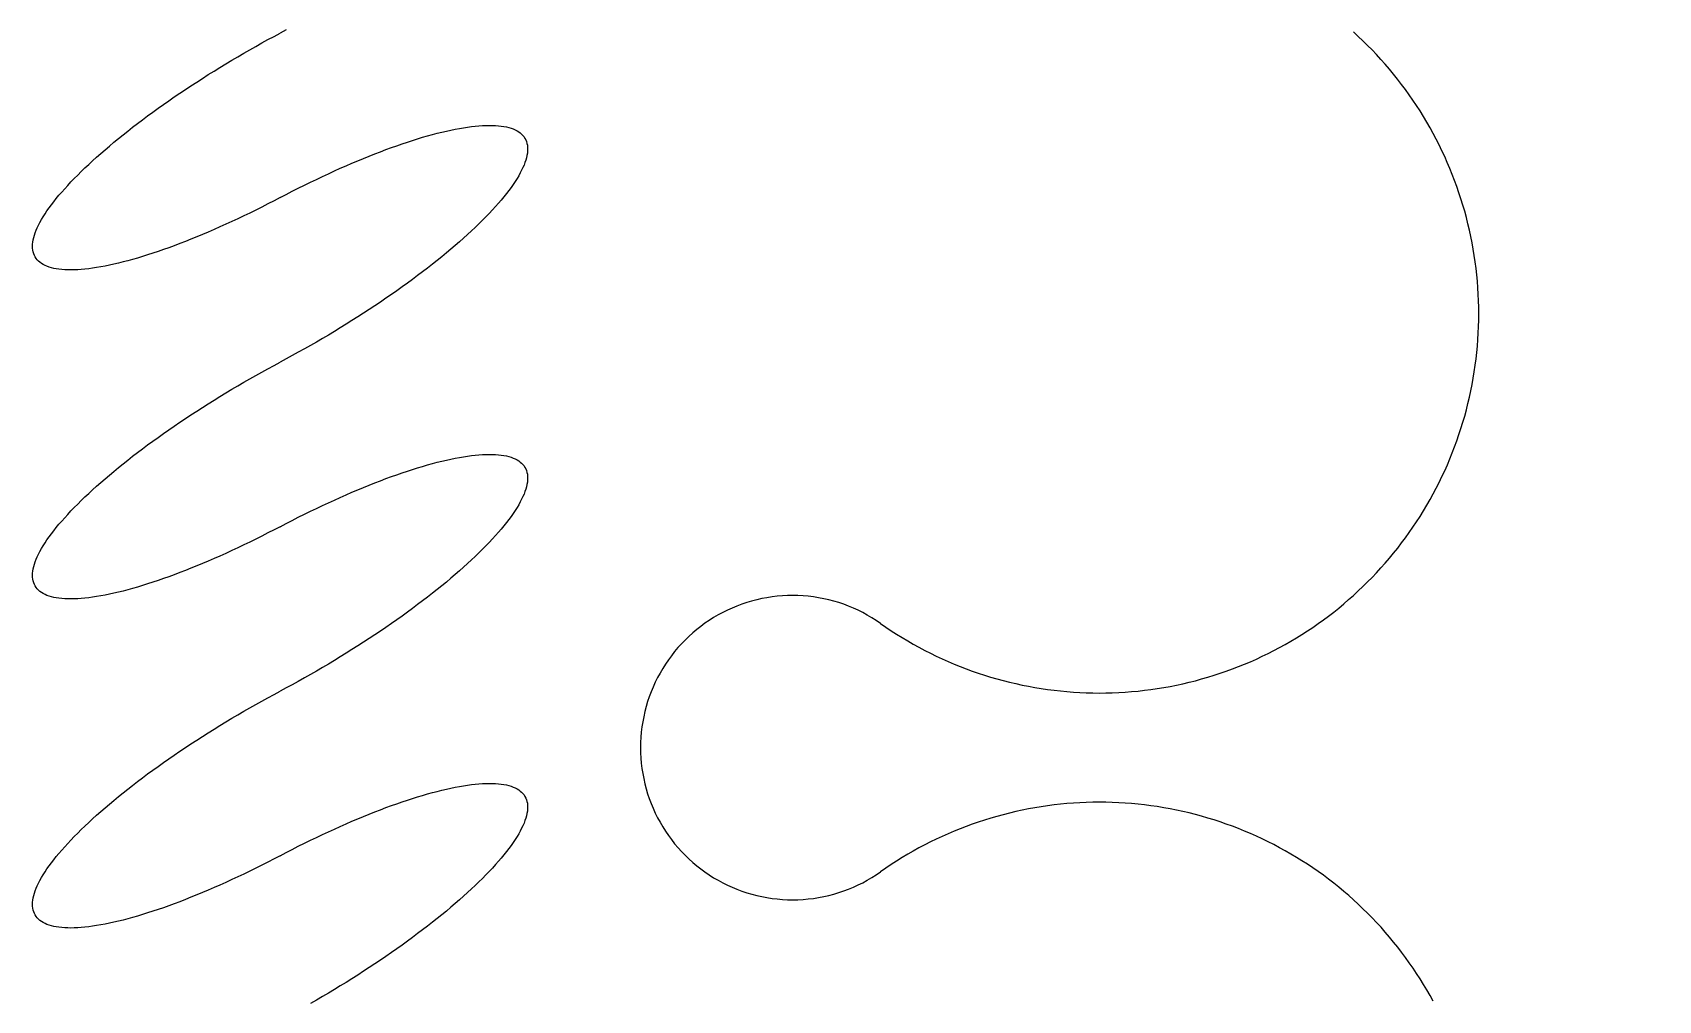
# Model space of a CAD drawing. Header units: millimetres. Extents: x -187744 to 2148, y -49419 to 6550.
# Drawn here: x -11925.3 to -11830.4, y -9296.5 to -9240 of the extents above; entities that cross this region are included whole.
import ezdxf

# ---------------------------------------------------------------- set-up
doc = ezdxf.new("R2010")
doc.units = ezdxf.units.MM
doc.header["$LTSCALE"] = 1000
doc.header["$MEASUREMENT"] = 0
doc.set_wipeout_variables(frame=1)
doc.linetypes.add('DASH', pattern=[0.35, 0.25, -0.1])
for name, color, linetype in [('BS-FURN', 250, 'DASH'), ('FF-FURN', 51, 'Continuous'), ('FF-FURNA', 40, 'Continuous')]:
    doc.layers.add(name, color=color, linetype=linetype)

# ---------------------------------------------------------------- blocks, each defined once
blk = doc.blocks.new('A$C401E2C42')
at = {"color": 59, "linetype": 'Continuous', "ltscale": 3000}
blk.add_wipeout([(-276.388, 281.923), (-254.712, 281.283), (-211.469, 274.788), (-175.785, 263.856), (-141.508, 247.946), (-99.936, 219.78), (-63.276, 183.38), (-22.79, 117.825), (-6.26, 66.959), (-0.207, 21.619), (-0.124, -0.122), (-24.43, -19.671), (-44.786, -30.952), (-65.609, -38.858), (-77.911, -61.147), (-93.725, -79.942), (-107.821, -91.898), (-128.828, -104.377), (-152.295, -112.769), (-169.293, -110.542), (-189.488, -105.523), (-213.178, -96.007), (-254.918, -66.784), (-272.68, -46.841), (-283.797, -30.166), (-291.934, -14.347), (-295.27, -6.371), (-322.019, 0.898), (-355.933, 17.43), (-379.46, 35.199), (-391.59, 47.214), (-409.556, 70.533), (-423.042, 95.854), (-418.168, 116.242), (-408.053, 140.557), (-398.245, 156.672), (-380.534, 177.579), (-362.005, 193.001), (-331.632, 209.442), (-306.832, 216.899), (-301.933, 239.477), (-295.445, 255.103), (-286.718, 269.492)], dxfattribs=at).dxf.layer = 'FF-FURN'
at = {"layer": 'FF-FURN', "linetype": 'Continuous', "ltscale": 3000}
blk.add_lwpolyline([(-306.832, 216.899, -0.165541), (-276.388, 281.923, -0.425989), (0, 0, -0.121523), (-65.609, -38.858, 7.115464)], format="xyb", dxfattribs=at)
blk = doc.blocks.new('DRAPES2')
at = {"linetype": 'ByBlock'}
for points in [[(359.231, 92.4787, 0), (359.893, 92.1136, 0), (360.549, 91.7374, 0), (361.198, 91.35, 0), (361.84, 90.9516, 0), (362.476, 90.5422, 0), (363.104, 90.1221, 0), (363.725, 89.6913, 0), (364.339, 89.2499, 0), (364.945, 88.7981, 0), (365.543, 88.3361, 0), (366.134, 87.8639, 0), (366.716, 87.3816, 0), (367.289, 86.8896, 0), (367.855, 86.3877, 0), (368.411, 85.8763, 0), (368.959, 85.3555, 0), (369.498, 84.8254, 0), (370.028, 84.2861, 0), (370.548, 83.7379, 0), (371.059, 83.1809, 0), (371.561, 82.6152, 0), (372.052, 82.0411, 0), (372.534, 81.4586, 0), (373.006, 80.868, 0), (373.467, 80.2694, 0), (373.919, 79.6631, 0), (374.36, 79.0491, 0), (374.79, 78.4276, 0), (375.21, 77.7989, 0), (375.618, 77.1632, 0), (376.016, 76.5205, 0), (376.403, 75.8712, 0), (376.779, 75.2153, 0), (377.144, 74.5531, 0), (377.497, 73.8847, 0), (377.838, 73.2105, 0), (378.169, 72.5305, 0), (378.487, 71.8449, 0), (378.794, 71.1541, 0), (379.089, 70.458, 0), (379.371, 69.7571, 0), (379.642, 69.0514, 0), (379.901, 68.3412, 0), (380.148, 67.6267, 0), (380.382, 66.908, 0), (380.604, 66.1855, 0), (380.814, 65.4593, 0), (381.011, 64.7296, 0), (381.196, 63.9966, 0), (381.368, 63.2606, 0), (381.528, 62.5218, 0), (381.675, 61.7803, 0), (381.809, 61.0365, 0), (381.931, 60.2904, 0), (382.04, 59.5424, 0), (382.136, 58.7926, 0), (382.219, 58.0413, 0), (382.289, 57.2887, 0), (382.347, 56.535, 0), (382.392, 55.7804, 0), (382.423, 55.0252, 0), (382.442, 54.2695, 0), (382.448, 53.5137, 0), (382.441, 52.7578, 0), (382.421, 52.0022, 0), (382.389, 51.247, 0), (382.343, 50.4925, 0), (382.284, 49.7389, 0), (382.213, 48.9863, 0), (382.129, 48.2352, 0), (382.031, 47.4855, 0), (381.922, 46.7377, 0), (381.799, 45.9918, 0), (381.664, 45.2481, 0), (381.516, 44.5068, 0), (381.355, 43.7682, 0), (381.182, 43.0325, 0), (380.996, 42.2998, 0), (380.798, 41.5703, 0), (380.587, 40.8444, 0), (380.364, 40.1222, 0), (380.128, 39.4039, 0), (379.881, 38.6897, 0), (379.621, 37.9798, 0), (379.349, 37.2745, 0), (379.065, 36.574, 0), (378.769, 35.8784, 0), (378.462, 35.1879, 0), (378.142, 34.5028, 0), (377.811, 33.8233, 0), (377.469, 33.1495, 0), (377.114, 32.4816, 0), (376.749, 31.8199, 0), (376.372, 31.1646, 0), (375.985, 30.5158, 0), (375.586, 29.8737, 0), (375.176, 29.2384, 0), (374.755, 28.6103, 0), (374.324, 27.9895, 0)], [(403.31, 27.9878, 0), (402.879, 28.6087, 0), (402.458, 29.2369, 0), (402.049, 29.8721, 0), (401.65, 30.5143, 0), (401.262, 31.1632, 0), (400.885, 31.8186, 0), (400.52, 32.4803, 0), (400.166, 33.1482, 0), (399.824, 33.822, 0), (399.493, 34.5016, 0), (399.173, 35.1867, 0), (398.866, 35.8772, 0), (398.57, 36.5729, 0), (398.286, 37.2735, 0), (398.014, 37.9788, 0), (397.755, 38.6887, 0), (397.507, 39.4029, 0), (397.272, 40.1212, 0), (397.049, 40.8435, 0), (396.838, 41.5694, 0), (396.64, 42.2989, 0), (396.454, 43.0316, 0), (396.281, 43.7674, 0), (396.12, 44.506, 0), (395.972, 45.2473, 0), (395.837, 45.991, 0), (395.715, 46.7369, 0), (395.605, 47.4848, 0), (395.508, 48.2344, 0), (395.424, 48.9856, 0), (395.352, 49.7381, 0), (395.294, 50.4917, 0), (395.248, 51.2463, 0), (395.216, 52.0015, 0), (395.196, 52.7571, 0), (395.189, 53.513, 0), (395.195, 54.2688, 0), (395.214, 55.0245, 0), (395.246, 55.7797, 0), (395.29, 56.5343, 0), (395.348, 57.288, 0), (395.418, 58.0406, 0), (395.502, 58.7919, 0), (395.598, 59.5416, 0), (395.707, 60.2896, 0), (395.828, 61.0357, 0), (395.963, 61.7795, 0), (396.11, 62.521, 0), (396.27, 63.2598, 0), (396.442, 63.9958, 0), (396.627, 64.7287, 0), (396.824, 65.4584, 0), (397.034, 66.1846, 0), (397.256, 66.9071, 0), (397.491, 67.6257, 0), (397.738, 68.3402, 0), (397.996, 69.0504, 0), (398.267, 69.756, 0), (398.55, 70.4569, 0), (398.845, 71.1529, 0), (399.152, 71.8438, 0), (399.471, 72.5293, 0), (399.801, 73.2092, 0), (400.143, 73.8835, 0), (400.496, 74.5517, 0), (400.86, 75.2139, 0), (401.236, 75.8697, 0), (401.623, 76.5191, 0), (402.021, 77.1617, 0), (402.43, 77.7974, 0), (402.85, 78.426, 0), (403.28, 79.0474, 0), (403.721, 79.6614, 0), (404.173, 80.2677, 0), (404.634, 80.8662, 0), (405.106, 81.4568, 0), (405.588, 82.0392, 0), (406.08, 82.6133, 0), (406.581, 83.1789, 0), (407.092, 83.7358, 0), (407.613, 84.284, 0), (408.143, 84.8232, 0), (408.681, 85.3532, 0), (409.229, 85.874, 0), (409.786, 86.3853, 0), (410.351, 86.8871, 0), (410.925, 87.3791, 0), (411.507, 87.8613, 0), (412.098, 88.3334, 0), (412.696, 88.7954, 0), (413.302, 89.2471, 0), (413.916, 89.6884, 0), (414.537, 90.1191, 0), (415.165, 90.5392, 0), (415.801, 90.9485, 0), (416.443, 91.3468, 0), (417.092, 91.7342, 0), (417.748, 92.1104, 0), (418.41, 92.4753, 0), (419.078, 92.8289, 0), (419.752, 93.171, 0), (420.432, 93.5015, 0), (421.117, 93.8204, 0), (421.808, 94.1275, 0), (422.504, 94.4228, 0), (423.205, 94.7062, 0), (423.91, 94.9775, 0), (424.62, 95.2368, 0), (425.334, 95.4839, 0), (426.053, 95.7188, 0), (426.775, 95.9413, 0), (427.501, 96.1515, 0), (428.231, 96.3493, 0), (428.964, 96.5345, 0), (429.7, 96.7073, 0), (430.438, 96.8674, 0), (431.18, 97.0149, 0), (431.924, 97.1497, 0), (432.67, 97.2717, 0), (433.418, 97.3811, 0), (434.167, 97.4776, 0), (434.919, 97.5613, 0), (435.671, 97.6322, 0), (436.425, 97.6902, 0), (437.179, 97.7353, 0), (437.935, 97.7675, 0), (438.69, 97.7868, 0), (439.446, 97.7932, 0)], [(439.446, 97.7932, 0), (440.202, 97.7867, 0), (440.958, 97.7673, 0), (441.713, 97.735, 0), (442.467, 97.6898, 0), (443.221, 97.6317, 0), (443.973, 97.5608, 0), (444.725, 97.477, 0), (445.474, 97.3804, 0), (446.222, 97.271, 0), (446.968, 97.1488, 0), (447.712, 97.0139, 0), (448.453, 96.8664, 0), (449.192, 96.7061, 0), (449.928, 96.5333, 0), (450.661, 96.348, 0), (451.39, 96.1502, 0), (452.116, 95.9399, 0), (452.839, 95.7173, 0), (453.557, 95.4823, 0), (454.272, 95.2351, 0), (454.982, 94.9758, 0), (455.687, 94.7043, 0), (456.388, 94.4209, 0), (457.084, 94.1255, 0), (457.774, 93.8183, 0), (458.46, 93.4994, 0), (459.139, 93.1687, 0), (459.813, 92.8265, 0), (460.481, 92.4729, 0), (461.143, 92.1079, 0), (461.799, 91.7316, 0), (462.448, 91.3442, 0), (463.09, 90.9458, 0), (463.726, 90.5365, 0), (464.354, 90.1163, 0), (464.975, 89.6855, 0), (465.589, 89.2441, 0), (466.195, 88.7924, 0), (466.793, 88.3303, 0), (467.384, 87.8581, 0), (467.966, 87.3759, 0), (468.539, 86.8838, 0), (469.105, 86.382, 0), (469.661, 85.8706, 0), (470.209, 85.3497, 0), (470.748, 84.8196, 0), (471.278, 84.2804, 0), (471.798, 83.7322, 0), (472.309, 83.1751, 0)], [(403.31, 27.9878, 0), (403.651, 27.4868, 0), (403.976, 26.9745, 0), (404.282, 26.4513, 0), (404.571, 25.918, 0), (404.841, 25.3751, 0), (405.092, 24.8234, 0), (405.325, 24.2633, 0), (405.538, 23.6957, 0), (405.732, 23.1211, 0), (405.906, 22.5402, 0), (406.06, 21.9537, 0), (406.194, 21.3623, 0), (406.307, 20.7667, 0), (406.4, 20.1675, 0), (406.473, 19.5655, 0), (406.525, 18.9614, 0), (406.557, 18.3558, 0), (406.567, 17.7496, 0), (406.557, 17.1433, 0), (406.527, 16.5377, 0), (406.475, 15.9335, 0), (406.403, 15.3314, 0), (406.311, 14.7322, 0), (406.198, 14.1364, 0), (406.065, 13.5449, 0), (405.911, 12.9582, 0), (405.738, 12.3771, 0), (405.545, 11.8023, 0), (405.332, 11.2344, 0), (405.101, 10.6741, 0), (404.85, 10.122, 0), (404.58, 9.57884, 0), (404.292, 9.04519, 0), (403.986, 8.52168, 0), (403.663, 8.00893, 0), (403.322, 7.50754, 0), (402.964, 7.01808, 0), (402.589, 6.54114, 0), (402.199, 6.07726, 0), (401.793, 5.62699, 0), (401.371, 5.19085, 0), (400.936, 4.76936, 0), (400.485, 4.363, 0), (400.022, 3.97225, 0), (399.545, 3.59756, 0), (399.056, 3.23938, 0), (398.555, 2.89812, 0), (398.042, 2.57417, 0), (397.519, 2.26792, 0), (396.985, 1.97973, 0), (396.442, 1.70992, 0), (395.89, 1.45882, 0), (395.33, 1.22671, 0), (394.762, 1.01388, 0), (394.187, 0.820562, 0), (393.606, 0.646986, 0), (393.02, 0.493356, 0), (392.428, 0.359849, 0), (391.833, 0.246623, 0), (391.234, 0.153809, 0), (390.631, 0.081515, 0), (390.027, 0.029826, 0), (389.422, -0.001197, 0), (388.815, -0.011519, 0), (388.209, -0.001128, 0), (387.604, 0.029964, 0), (386.999, 0.081722, 0), (386.397, 0.154084, 0), (385.798, 0.246966, 0), (385.203, 0.36026, 0), (384.611, 0.493834, 0), (384.024, 0.647531, 0), (383.444, 0.821173, 0), (382.869, 1.01456, 0), (382.301, 1.22746, 0), (381.741, 1.45962, 0), (381.189, 1.71079, 0), (380.646, 1.98065, 0), (380.113, 2.26891, 0), (379.589, 2.57522, 0), (379.077, 2.89922, 0), (378.575, 3.24054, 0), (378.086, 3.59878, 0), (377.61, 3.97352, 0), (377.146, 4.36433, 0), (376.696, 4.77074, 0), (376.26, 5.19228, 0), (375.839, 5.62846, 0), (375.433, 6.07878, 0), (375.042, 6.5427, 0), (374.668, 7.01969, 0), (374.31, 7.50919, 0), (373.969, 8.01062, 0), (373.645, 8.52341, 0), (373.34, 9.04695, 0), (373.052, 9.58064, 0), (372.782, 10.1238, 0), (372.531, 10.6759, 0), (372.3, 11.2363, 0), (372.087, 11.8042, 0), (371.894, 12.379, 0), (371.721, 12.9601, 0), (371.568, 13.5468, 0), (371.435, 14.1384, 0), (371.322, 14.7342, 0), (371.229, 15.3334, 0), (371.158, 15.9355, 0), (371.106, 16.5397, 0), (371.076, 17.1453, 0), (371.066, 17.7516, 0), (371.076, 18.3579, 0), (371.108, 18.9634, 0), (371.16, 19.5675, 0), (371.233, 20.1695, 0), (371.326, 20.7687, 0), (371.44, 21.3643, 0), (371.574, 21.9557, 0), (371.728, 22.5421, 0), (371.902, 23.123, 0), (372.096, 23.6976, 0), (372.309, 24.2652, 0), (372.541, 24.8252, 0), (372.793, 25.377, 0), (373.063, 25.9198, 0), (373.352, 26.4531, 0), (373.658, 26.9762, 0), (373.983, 27.4885, 0), (374.324, 27.9895, 0)]]:
    blk.add_polyline3d(points, dxfattribs=at)
blk = doc.blocks.new('06BDR-PR2')
for points in [[(477.402, 0, 0), (477.774, 0.70889, 0), (478.14, 1.41736, 0), (478.5, 2.12497, 0), (478.853, 2.8313, 0), (479.199, 3.53593, 0), (479.539, 4.23843, 0), (479.871, 4.93837, 0), (480.197, 5.63534, 0), (480.514, 6.32892, 0), (480.824, 7.01868, 0), (481.127, 7.70421, 0), (481.421, 8.38511, 0), (481.707, 9.06095, 0), (481.985, 9.73134, 0), (482.254, 10.3959, 0), (482.514, 11.0541, 0), (482.766, 11.7057, 0), (483.009, 12.3503, 0), (483.242, 12.9874, 0), (483.466, 13.6167, 0), (483.681, 14.2378, 0), (483.886, 14.8503, 0), (484.081, 15.4538, 0), (484.267, 16.0481, 0), (484.443, 16.6327, 0), (484.608, 17.2073, 0), (484.764, 17.7715, 0), (484.909, 18.325, 0), (485.045, 18.8674, 0), (485.169, 19.3985, 0), (485.283, 19.9179, 0), (485.387, 20.4254, 0), (485.48, 20.9205, 0), (485.563, 21.403, 0), (485.634, 21.8726, 0), (485.695, 22.329, 0), (485.746, 22.772, 0), (485.785, 23.2013, 0), (485.814, 23.6166, 0), (485.832, 24.0177, 0), (485.838, 24.4043, 0), (485.834, 24.7762, 0), (485.82, 25.1332, 0), (485.794, 25.475, 0), (485.758, 25.8015, 0), (485.71, 26.1125, 0), (485.652, 26.4077, 0), (485.583, 26.687, 0), (485.504, 26.9503, 0), (485.413, 27.1973, 0), (485.313, 27.4279, 0), (485.201, 27.642, 0), (485.079, 27.8395, 0), (484.947, 28.0201, 0), (484.805, 28.1839, 0), (484.652, 28.3308, 0), (484.489, 28.4605, 0), (484.316, 28.5732, 0), (484.133, 28.6686, 0), (483.94, 28.7467, 0), (483.738, 28.8075, 0), (483.525, 28.851, 0), (483.304, 28.8771, 0), (483.073, 28.8858, 0), (482.833, 28.8771, 0), (482.584, 28.851, 0), (482.326, 28.8075, 0), (482.059, 28.7467, 0), (481.783, 28.6686, 0), (481.5, 28.5732, 0), (481.208, 28.4605, 0), (480.907, 28.3308, 0), (480.599, 28.1839, 0), (480.284, 28.0201, 0), (479.96, 27.8395, 0), (479.63, 27.642, 0), (479.292, 27.4279, 0), (478.948, 27.1973, 0), (478.596, 26.9503, 0), (478.238, 26.687, 0), (477.874, 26.4077, 0), (477.504, 26.1125, 0), (477.128, 25.8015, 0), (476.747, 25.475, 0), (476.36, 25.1332, 0), (475.967, 24.7762, 0), (475.57, 24.4043, 0), (475.169, 24.0177, 0), (474.762, 23.6166, 0), (474.352, 23.2013, 0), (473.938, 22.772, 0), (473.52, 22.329, 0), (473.098, 21.8726, 0), (472.674, 21.403, 0), (472.246, 20.9205, 0), (471.816, 20.4254, 0), (471.383, 19.9179, 0), (470.948, 19.3985, 0), (470.512, 18.8674, 0), (470.073, 18.325, 0), (469.633, 17.7715, 0), (469.193, 17.2073, 0), (468.751, 16.6327, 0), (468.309, 16.0481, 0), (467.866, 15.4538, 0), (467.424, 14.8503, 0), (466.981, 14.2378, 0), (466.54, 13.6167, 0), (466.099, 12.9874, 0), (465.658, 12.3503, 0), (465.22, 11.7057, 0), (464.783, 11.0541, 0), (464.347, 10.3959, 0), (463.914, 9.73134, 0), (463.483, 9.06095, 0), (463.055, 8.38511, 0), (462.629, 7.70421, 0), (462.207, 7.01868, 0), (461.788, 6.32892, 0), (461.372, 5.63534, 0), (460.961, 4.93837, 0), (460.554, 4.23843, 0), (460.151, 3.53593, 0)], [(515.788, 0, 0), (516.16, 0.70889, 0), (516.526, 1.41736, 0), (516.885, 2.12497, 0), (517.238, 2.8313, 0), (517.585, 3.53593, 0), (517.924, 4.23843, 0), (518.257, 4.93837, 0), (518.582, 5.63534, 0), (518.9, 6.32892, 0), (519.21, 7.01868, 0), (519.512, 7.70421, 0), (519.807, 8.38511, 0), (520.093, 9.06095, 0), (520.37, 9.73134, 0), (520.64, 10.3959, 0), (520.9, 11.0541, 0), (521.152, 11.7057, 0), (521.394, 12.3503, 0), (521.628, 12.9874, 0), (521.852, 13.6167, 0), (522.066, 14.2378, 0), (522.272, 14.8503, 0), (522.467, 15.4538, 0), (522.653, 16.0481, 0), (522.828, 16.6327, 0), (522.994, 17.2073, 0), (523.15, 17.7715, 0), (523.295, 18.325, 0), (523.43, 18.8674, 0), (523.555, 19.3985, 0), (523.669, 19.9179, 0), (523.773, 20.4254, 0), (523.866, 20.9205, 0), (523.948, 21.403, 0), (524.02, 21.8726, 0), (524.081, 22.329, 0), (524.131, 22.772, 0), (524.171, 23.2013, 0), (524.199, 23.6166, 0), (524.217, 24.0177, 0), (524.224, 24.4043, 0), (524.22, 24.7762, 0), (524.205, 25.1332, 0), (524.18, 25.475, 0), (524.143, 25.8015, 0), (524.096, 26.1125, 0), (524.038, 26.4077, 0), (523.969, 26.687, 0), (523.889, 26.9503, 0), (523.799, 27.1973, 0), (523.698, 27.4279, 0), (523.587, 27.642, 0), (523.465, 27.8395, 0), (523.333, 28.0201, 0), (523.19, 28.1839, 0), (523.037, 28.3308, 0), (522.874, 28.4605, 0), (522.701, 28.5732, 0), (522.519, 28.6686, 0), (522.326, 28.7467, 0), (522.123, 28.8075, 0), (521.911, 28.851, 0), (521.69, 28.8771, 0), (521.459, 28.8858, 0), (521.219, 28.8771, 0), (520.969, 28.851, 0), (520.711, 28.8075, 0), (520.445, 28.7467, 0), (520.169, 28.6686, 0), (519.885, 28.5732, 0), (519.593, 28.4605, 0), (519.293, 28.3308, 0), (518.985, 28.1839, 0), (518.669, 28.0201, 0), (518.346, 27.8395, 0), (518.016, 27.642, 0), (517.678, 27.4279, 0), (517.333, 27.1973, 0), (516.982, 26.9503, 0), (516.624, 26.687, 0), (516.26, 26.4077, 0), (515.89, 26.1125, 0), (515.514, 25.8015, 0), (515.132, 25.475, 0), (514.745, 25.1332, 0), (514.353, 24.7762, 0), (513.956, 24.4043, 0), (513.554, 24.0177, 0), (513.148, 23.6166, 0), (512.738, 23.2013, 0), (512.323, 22.772, 0), (511.905, 22.329, 0), (511.484, 21.8726, 0), (511.059, 21.403, 0), (510.632, 20.9205, 0), (510.201, 20.4254, 0), (509.769, 19.9179, 0), (509.334, 19.3985, 0), (508.897, 18.8674, 0), (508.459, 18.325, 0), (508.019, 17.7715, 0), (507.578, 17.2073, 0), (507.137, 16.6327, 0), (506.694, 16.0481, 0), (506.252, 15.4538, 0), (505.809, 14.8503, 0), (505.367, 14.2378, 0), (504.925, 13.6167, 0), (504.484, 12.9874, 0), (504.044, 12.3503, 0), (503.605, 11.7057, 0), (503.168, 11.0541, 0), (502.733, 10.3959, 0), (502.3, 9.73134, 0), (501.869, 9.06095, 0), (501.44, 8.38511, 0), (501.015, 7.70421, 0), (500.592, 7.01868, 0), (500.173, 6.32892, 0), (499.758, 5.63534, 0), (499.347, 4.93837, 0), (498.939, 4.23843, 0), (498.536, 3.53593, 0), (498.138, 2.8313, 0), (497.744, 2.12497, 0), (497.356, 1.41736, 0), (496.973, 0.70889, 0), (496.595, 0, 0)], [(554.174, 0, 0), (554.546, 0.70889, 0), (554.911, 1.41736, 0), (555.271, 2.12497, 0), (555.624, 2.8313, 0), (555.97, 3.53593, 0), (556.31, 4.23843, 0), (556.643, 4.93837, 0), (556.968, 5.63534, 0), (557.286, 6.32892, 0), (557.596, 7.01868, 0), (557.898, 7.70421, 0), (558.192, 8.38511, 0), (558.478, 9.06095, 0), (558.756, 9.73134, 0), (559.025, 10.3959, 0), (559.286, 11.0541, 0), (559.537, 11.7057, 0), (559.78, 12.3503, 0), (560.013, 12.9874, 0), (560.237, 13.6167, 0), (560.452, 14.2378, 0), (560.657, 14.8503, 0), (560.853, 15.4538, 0), (561.038, 16.0481, 0), (561.214, 16.6327, 0), (561.38, 17.2073, 0), (561.535, 17.7715, 0), (561.681, 18.325, 0), (561.816, 18.8674, 0), (561.94, 19.3985, 0), (562.055, 19.9179, 0), (562.158, 20.4254, 0), (562.251, 20.9205, 0), (562.334, 21.403, 0), (562.406, 21.8726, 0), (562.467, 22.329, 0), (562.517, 22.772, 0), (562.556, 23.2013, 0), (562.585, 23.6166, 0), (562.603, 24.0177, 0), (562.61, 24.4043, 0), (562.606, 24.7762, 0), (562.591, 25.1332, 0), (562.565, 25.475, 0), (562.529, 25.8015, 0), (562.481, 26.1125, 0), (562.423, 26.4077, 0), (562.355, 26.687, 0), (562.275, 26.9503, 0), (562.185, 27.1973, 0), (562.084, 27.4279, 0), (561.973, 27.642, 0), (561.851, 27.8395, 0), (561.718, 28.0201, 0), (561.576, 28.1839, 0), (561.423, 28.3308, 0), (561.26, 28.4605, 0), (561.087, 28.5732, 0), (560.904, 28.6686, 0), (560.711, 28.7467, 0), (560.509, 28.8075, 0), (560.297, 28.851, 0), (560.075, 28.8771, 0), (559.844, 28.8858, 0), (559.604, 28.8771, 0), (559.355, 28.851, 0), (559.097, 28.8075, 0), (558.83, 28.7467, 0), (558.555, 28.6686, 0), (558.271, 28.5732, 0), (557.979, 28.4605, 0), (557.679, 28.3308, 0), (557.371, 28.1839, 0), (557.055, 28.0201, 0), (556.732, 27.8395, 0), (556.401, 27.642, 0), (556.063, 27.4279, 0), (555.719, 27.1973, 0), (555.368, 26.9503, 0), (555.01, 26.687, 0), (554.646, 26.4077, 0), (554.275, 26.1125, 0), (553.899, 25.8015, 0), (553.518, 25.475, 0), (553.131, 25.1332, 0), (552.739, 24.7762, 0), (552.342, 24.4043, 0), (551.94, 24.0177, 0), (551.534, 23.6166, 0), (551.123, 23.2013, 0), (550.709, 22.772, 0), (550.291, 22.329, 0), (549.869, 21.8726, 0), (549.445, 21.403, 0), (549.017, 20.9205, 0), (548.587, 20.4254, 0), (548.154, 19.9179, 0), (547.72, 19.3985, 0), (547.283, 18.8674, 0), (546.844, 18.325, 0), (546.405, 17.7715, 0), (545.964, 17.2073, 0), (545.522, 16.6327, 0), (545.08, 16.0481, 0), (544.638, 15.4538, 0), (544.195, 14.8503, 0), (543.753, 14.2378, 0), (543.311, 13.6167, 0), (542.87, 12.9874, 0), (542.43, 12.3503, 0), (541.991, 11.7057, 0), (541.554, 11.0541, 0), (541.118, 10.3959, 0), (540.685, 9.73134, 0), (540.254, 9.06095, 0), (539.826, 8.38511, 0), (539.4, 7.70421, 0), (538.978, 7.01868, 0), (538.559, 6.32892, 0), (538.144, 5.63534, 0), (537.732, 4.93837, 0), (537.325, 4.23843, 0), (536.922, 3.53593, 0), (536.524, 2.8313, 0), (536.13, 2.12497, 0), (535.742, 1.41736, 0), (535.358, 0.70889, 0), (534.981, 0, 0)], [(573.744, 0.70889, 0), (573.367, 0, 0)], [(477.402, 0, 0), (477.031, -0.70889, 0), (476.665, -1.41736, 0), (476.305, -2.12497, 0), (475.952, -2.8313, 0), (475.606, -3.53593, 0), (475.266, -4.23843, 0), (474.934, -4.93837, 0), (474.608, -5.63534, 0), (474.291, -6.32892, 0), (473.981, -7.01868, 0), (473.678, -7.70421, 0), (473.384, -8.38511, 0), (473.098, -9.06095, 0), (472.82, -9.73134, 0), (472.551, -10.3959, 0), (472.291, -11.0541, 0), (472.039, -11.7057, 0), (471.796, -12.3503, 0), (471.563, -12.9874, 0), (471.339, -13.6167, 0), (471.124, -14.2378, 0), (470.919, -14.8503, 0), (470.724, -15.4538, 0), (470.538, -16.0481, 0), (470.362, -16.6327, 0), (470.196, -17.2073, 0), (470.041, -17.7715, 0), (469.896, -18.325, 0), (469.76, -18.8674, 0), (469.636, -19.3985, 0), (469.522, -19.9179, 0), (469.418, -20.4254, 0), (469.325, -20.9205, 0), (469.242, -21.403, 0), (469.171, -21.8726, 0), (469.11, -22.329, 0), (469.059, -22.772, 0), (469.02, -23.2013, 0), (468.991, -23.6166, 0), (468.973, -24.0177, 0), (468.967, -24.4043, 0), (468.97, -24.7762, 0), (468.985, -25.1332, 0), (469.011, -25.475, 0), (469.047, -25.8015, 0), (469.095, -26.1125, 0), (469.153, -26.4077, 0), (469.222, -26.687, 0), (469.301, -26.9503, 0), (469.391, -27.1973, 0), (469.492, -27.4279, 0), (469.604, -27.642, 0), (469.726, -27.8395, 0), (469.858, -28.0201, 0), (470, -28.1839, 0), (470.153, -28.3308, 0), (470.316, -28.4605, 0), (470.489, -28.5732, 0), (470.672, -28.6686, 0), (470.865, -28.7467, 0), (471.067, -28.8075, 0), (471.279, -28.851, 0), (471.501, -28.8771, 0), (471.732, -28.8858, 0), (471.972, -28.8771, 0), (472.221, -28.851, 0), (472.479, -28.8075, 0), (472.746, -28.7467, 0), (473.021, -28.6686, 0), (473.305, -28.5732, 0), (473.597, -28.4605, 0), (473.897, -28.3308, 0), (474.206, -28.1839, 0), (474.521, -28.0201, 0), (474.844, -27.8395, 0), (475.175, -27.642, 0), (475.513, -27.4279, 0), (475.857, -27.1973, 0), (476.209, -26.9503, 0), (476.566, -26.687, 0), (476.931, -26.4077, 0), (477.301, -26.1125, 0), (477.677, -25.8015, 0), (478.058, -25.475, 0), (478.445, -25.1332, 0), (478.838, -24.7762, 0), (479.235, -24.4043, 0), (479.636, -24.0177, 0), (480.043, -23.6166, 0), (480.453, -23.2013, 0), (480.867, -22.772, 0), (481.285, -22.329, 0), (481.707, -21.8726, 0), (482.131, -21.403, 0), (482.559, -20.9205, 0), (482.989, -20.4254, 0), (483.422, -19.9179, 0), (483.857, -19.3985, 0), (484.293, -18.8674, 0), (484.732, -18.325, 0), (485.171, -17.7715, 0), (485.612, -17.2073, 0), (486.054, -16.6327, 0), (486.496, -16.0481, 0), (486.939, -15.4538, 0), (487.381, -14.8503, 0), (487.824, -14.2378, 0), (488.265, -13.6167, 0), (488.706, -12.9874, 0), (489.146, -12.3503, 0), (489.585, -11.7057, 0), (490.022, -11.0541, 0), (490.458, -10.3959, 0), (490.891, -9.73134, 0), (491.322, -9.06095, 0), (491.75, -8.38511, 0), (492.176, -7.70421, 0), (492.598, -7.01868, 0), (493.017, -6.32892, 0), (493.432, -5.63534, 0), (493.844, -4.93837, 0), (494.251, -4.23843, 0), (494.654, -3.53593, 0), (495.053, -2.8313, 0), (495.446, -2.12497, 0), (495.835, -1.41736, 0), (496.218, -0.70889, 0), (496.595, 0, 0)], [(515.788, 0, 0), (515.416, -0.70889, 0), (515.051, -1.41736, 0), (514.691, -2.12497, 0), (514.338, -2.8313, 0), (513.991, -3.53593, 0), (513.652, -4.23843, 0), (513.319, -4.93837, 0), (512.994, -5.63534, 0), (512.676, -6.32892, 0), (512.366, -7.01868, 0), (512.064, -7.70421, 0), (511.77, -8.38511, 0), (511.484, -9.06095, 0), (511.206, -9.73134, 0), (510.937, -10.3959, 0), (510.676, -11.0541, 0), (510.425, -11.7057, 0), (510.182, -12.3503, 0), (509.949, -12.9874, 0), (509.724, -13.6167, 0), (509.51, -14.2378, 0), (509.305, -14.8503, 0), (509.109, -15.4538, 0), (508.924, -16.0481, 0), (508.748, -16.6327, 0), (508.582, -17.2073, 0), (508.427, -17.7715, 0), (508.281, -18.325, 0), (508.146, -18.8674, 0), (508.021, -19.3985, 0), (507.907, -19.9179, 0), (507.803, -20.4254, 0), (507.71, -20.9205, 0), (507.628, -21.403, 0), (507.556, -21.8726, 0), (507.495, -22.329, 0), (507.445, -22.772, 0), (507.405, -23.2013, 0), (507.377, -23.6166, 0), (507.359, -24.0177, 0), (507.352, -24.4043, 0), (507.356, -24.7762, 0), (507.371, -25.1332, 0), (507.397, -25.475, 0), (507.433, -25.8015, 0), (507.48, -26.1125, 0), (507.538, -26.4077, 0), (507.607, -26.687, 0), (507.687, -26.9503, 0), (507.777, -27.1973, 0), (507.878, -27.4279, 0), (507.989, -27.642, 0), (508.111, -27.8395, 0), (508.243, -28.0201, 0), (508.386, -28.1839, 0), (508.539, -28.3308, 0), (508.702, -28.4605, 0), (508.875, -28.5732, 0), (509.058, -28.6686, 0), (509.251, -28.7467, 0), (509.453, -28.8075, 0), (509.665, -28.851, 0), (509.887, -28.8771, 0), (510.118, -28.8858, 0), (510.358, -28.8771, 0), (510.607, -28.851, 0), (510.865, -28.8075, 0), (511.132, -28.7467, 0), (511.407, -28.6686, 0), (511.691, -28.5732, 0), (511.983, -28.4605, 0), (512.283, -28.3308, 0), (512.591, -28.1839, 0), (512.907, -28.0201, 0), (513.23, -27.8395, 0), (513.561, -27.642, 0), (513.898, -27.4279, 0), (514.243, -27.1973, 0), (514.594, -26.9503, 0), (514.952, -26.687, 0), (515.316, -26.4077, 0), (515.686, -26.1125, 0), (516.062, -25.8015, 0), (516.444, -25.475, 0), (516.831, -25.1332, 0), (517.223, -24.7762, 0), (517.62, -24.4043, 0), (518.022, -24.0177, 0), (518.428, -23.6166, 0), (518.839, -23.2013, 0), (519.253, -22.772, 0), (519.671, -22.329, 0), (520.092, -21.8726, 0), (520.517, -21.403, 0), (520.945, -20.9205, 0), (521.375, -20.4254, 0), (521.808, -19.9179, 0), (522.242, -19.3985, 0), (522.679, -18.8674, 0), (523.117, -18.325, 0), (523.557, -17.7715, 0), (523.998, -17.2073, 0), (524.44, -16.6327, 0), (524.882, -16.0481, 0), (525.324, -15.4538, 0), (525.767, -14.8503, 0), (526.209, -14.2378, 0), (526.651, -13.6167, 0), (527.092, -12.9874, 0), (527.532, -12.3503, 0), (527.971, -11.7057, 0), (528.408, -11.0541, 0), (528.843, -10.3959, 0), (529.277, -9.73134, 0), (529.708, -9.06095, 0), (530.136, -8.38511, 0), (530.561, -7.70421, 0), (530.984, -7.01868, 0), (531.403, -6.32892, 0), (531.818, -5.63534, 0), (532.23, -4.93837, 0), (532.637, -4.23843, 0), (533.04, -3.53593, 0), (533.438, -2.8313, 0), (533.832, -2.12497, 0), (534.22, -1.41736, 0), (534.603, -0.70889, 0), (534.981, 0, 0)], [(554.174, 0, 0), (553.802, -0.70889, 0), (553.436, -1.41736, 0), (553.077, -2.12497, 0), (552.724, -2.8313, 0), (552.377, -3.53593, 0), (552.037, -4.23843, 0), (551.705, -4.93837, 0), (551.38, -5.63534, 0), (551.062, -6.32892, 0), (550.752, -7.01868, 0), (550.449, -7.70421, 0), (550.155, -8.38511, 0), (549.869, -9.06095, 0), (549.591, -9.73134, 0), (549.322, -10.3959, 0), (549.062, -11.0541, 0), (548.81, -11.7057, 0), (548.568, -12.3503, 0), (548.334, -12.9874, 0), (548.11, -13.6167, 0), (547.895, -14.2378, 0), (547.69, -14.8503, 0), (547.495, -15.4538, 0), (547.309, -16.0481, 0), (547.133, -16.6327, 0), (546.968, -17.2073, 0), (546.812, -17.7715, 0), (546.667, -18.325, 0), (546.532, -18.8674, 0), (546.407, -19.3985, 0), (546.293, -19.9179, 0), (546.189, -20.4254, 0), (546.096, -20.9205, 0), (546.014, -21.403, 0), (545.942, -21.8726, 0), (545.881, -22.329, 0), (545.831, -22.772, 0), (545.791, -23.2013, 0), (545.762, -23.6166, 0), (545.745, -24.0177, 0), (545.738, -24.4043, 0), (545.742, -24.7762, 0), (545.757, -25.1332, 0), (545.782, -25.475, 0), (545.819, -25.8015, 0), (545.866, -26.1125, 0), (545.924, -26.4077, 0), (545.993, -26.687, 0), (546.073, -26.9503, 0), (546.163, -27.1973, 0), (546.264, -27.4279, 0), (546.375, -27.642, 0), (546.497, -27.8395, 0), (546.629, -28.0201, 0), (546.772, -28.1839, 0), (546.924, -28.3308, 0), (547.087, -28.4605, 0), (547.26, -28.5732, 0), (547.443, -28.6686, 0), (547.636, -28.7467, 0), (547.839, -28.8075, 0), (548.051, -28.851, 0), (548.272, -28.8771, 0), (548.503, -28.8858, 0), (548.743, -28.8771, 0), (548.992, -28.851, 0), (549.251, -28.8075, 0), (549.517, -28.7467, 0), (549.793, -28.6686, 0), (550.077, -28.5732, 0), (550.369, -28.4605, 0), (550.669, -28.3308, 0), (550.977, -28.1839, 0), (551.292, -28.0201, 0), (551.616, -27.8395, 0), (551.946, -27.642, 0), (552.284, -27.4279, 0), (552.629, -27.1973, 0), (552.98, -26.9503, 0), (553.338, -26.687, 0), (553.702, -26.4077, 0), (554.072, -26.1125, 0), (554.448, -25.8015, 0), (554.83, -25.475, 0), (555.217, -25.1332, 0), (555.609, -24.7762, 0), (556.006, -24.4043, 0), (556.408, -24.0177, 0), (556.814, -23.6166, 0), (557.224, -23.2013, 0), (557.639, -22.772, 0), (558.057, -22.329, 0), (558.478, -21.8726, 0), (558.903, -21.403, 0), (559.33, -20.9205, 0), (559.76, -20.4254, 0), (560.193, -19.9179, 0), (560.628, -19.3985, 0), (561.065, -18.8674, 0), (561.503, -18.325, 0), (561.943, -17.7715, 0), (562.384, -17.2073, 0), (562.825, -16.6327, 0), (563.267, -16.0481, 0), (563.71, -15.4538, 0), (564.152, -14.8503, 0), (564.595, -14.2378, 0), (565.037, -13.6167, 0), (565.478, -12.9874, 0), (565.918, -12.3503, 0), (566.356, -11.7057, 0), (566.794, -11.0541, 0), (567.229, -10.3959, 0), (567.662, -9.73134, 0), (568.093, -9.06095, 0), (568.522, -8.38511, 0), (568.947, -7.70421, 0), (569.369, -7.01868, 0), (569.788, -6.32892, 0), (570.204, -5.63534, 0), (570.615, -4.93837, 0), (571.023, -4.23843, 0), (571.426, -3.53593, 0), (571.824, -2.8313, 0), (572.217, -2.12497, 0), (572.606, -1.41736, 0), (572.989, -0.70889, 0), (573.367, 0, 0)]]:
    blk.add_polyline3d(points)
blk = doc.blocks.new('A$C5A535B59')
at = {"ltscale": 0.5}
blk.add_wipeout([(-3115.954, 5614.524), (-3133.268, 5596.517), (-3163.603, 5556.3), (-3184.141, 5518.53), (-3199.508, 5477.798), (-3210.99, 5421.102), (-3211.792, 5361.593), (-3192.229, 5275.015), (-3164.805, 5219.84), (-3133.219, 5177.661), (-3115.754, 5159.71), (-3079.993, 5163.23), (-3054.15, 5170.367), (-3030.644, 5180.656), (-3002.549, 5172.241), (-2974.383, 5169.534), (-2953.145, 5171.067), (-2925.8, 5177.743), (-2899.727, 5189.765), (-2887.541, 5205.305), (-2874.976, 5225.72), (-2863.162, 5252.654), (-2852.393, 5310.355), (-2853.865, 5341.086), (-2858.168, 5363.769), (-2864.232, 5383.344), (-2867.92, 5392.596), (-2851.778, 5420.148), (-2837.212, 5461.098), (-2832.188, 5494.689), (-2831.9, 5514.355), (-2835.926, 5548.027), (-2845.253, 5579.733), (-2865.705, 5592.574), (-2893.635, 5604.418), (-2914.7, 5609.765), (-2946.13, 5612.68), (-2973.81, 5610.424), (-3012.055, 5599.453), (-3038.47, 5585.587), (-3060.708, 5600.209), (-3078.647, 5607.831), (-3097.43, 5612.63)], dxfattribs=at).dxf.layer = 'BS-FURN'
at = {"layer": 'BS-FURN', "ltscale": 0.5, "elevation": 0}
blk.add_lwpolyline([(-3038.47, 5585.587, 0.165541), (-3115.954, 5614.524, 0.425989), (-3115.954, 5159.71, 0.121523), (-3030.644, 5180.656, -7.115464)], format="xyb", dxfattribs=at)

msp = doc.modelspace()

# ---------------------------------------------------------------- block references
at = {"layer": 'BS-FURN'}
msp.add_blockref('A$C5A535B59', (-8660.51, -14861.106), dxfattribs=at)

# ---------------------------------------------------------------- next in the draw order: block references
at = {"layer": 'FF-FURN', "extrusion": (-1.31272e-23, 6.67052e-16, -1), "xscale": 1.152, "yscale": 1.152, "zscale": -1.152000000000001, "rotation": 315.5680260153391}
msp.add_blockref('A$C401E2C42', (11776.463, -9701.396), dxfattribs=at)

# ---------------------------------------------------------------- next in the draw order: block references
at = {"layer": 'FF-FURNA', "extrusion": (1.31273e-23, 6.67052e-16, -1), "xscale": 0.4999999999999994, "yscale": 0.4999999999999994, "zscale": -0.4999999999999994, "rotation": 90}
for name, p in [('DRAPES2', (11889.78, -9476.167)), ('06BDR-PR2', (11910.812, -9526.764))]:
    msp.add_blockref(name, p, dxfattribs=at)

doc.saveas('drawing.dxf')
